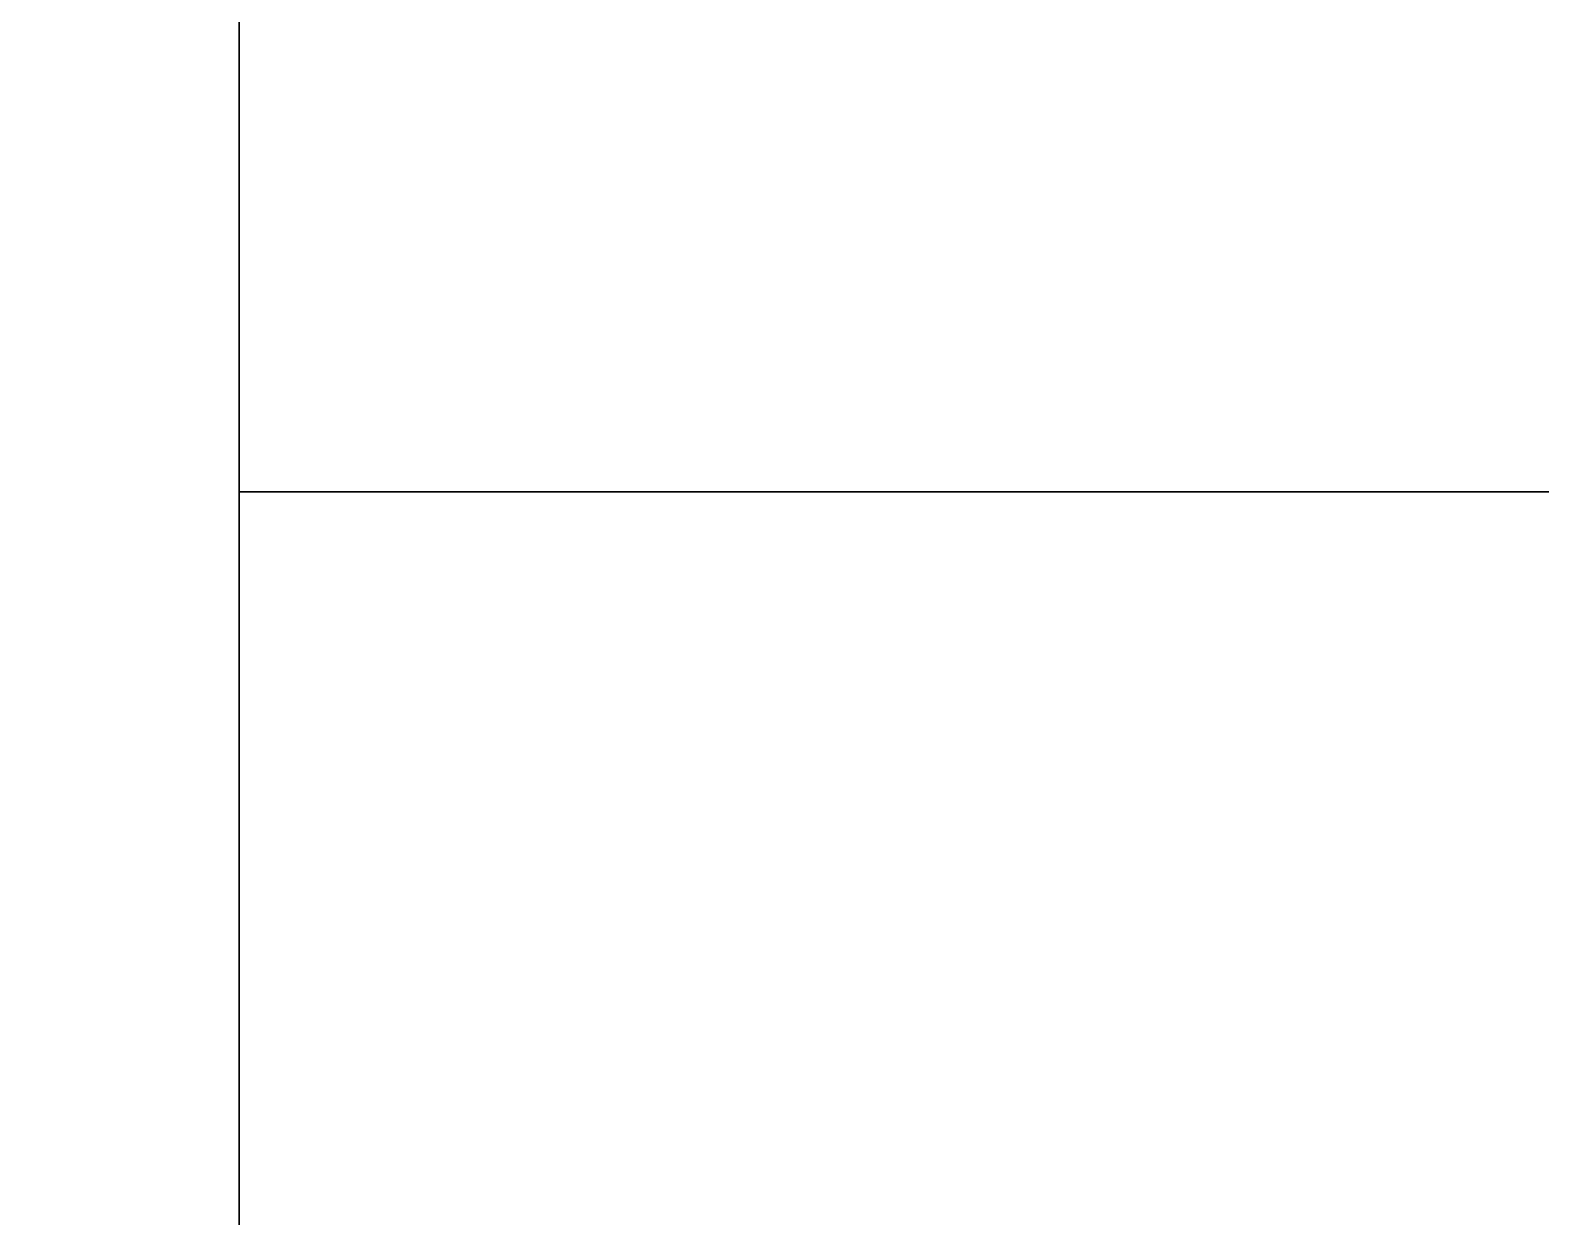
# Model space of a CAD drawing. Extents: x -80 to 2901, y -3352 to 80.
# Drawn here: x 1006.8 to 1131.4, y -3095.8 to -2997.9 of the extents above; entities that cross this region are included whole.
import ezdxf

# ---------------------------------------------------------------- set-up
doc = ezdxf.new("R2010")
doc.units = 0

# ---------------------------------------------------------------- blocks, each defined once
blk = doc.blocks.new('cocina Juan v2.bajo 2p gola 72x18.Suelo1', base_point=(0, 18))
at = {"layer": 'Blanco', "color": 0}
for points in [[(0, 18), (0, 395), (500, 395), (500, 18)], [(0, 18, 18), (0, 395, 18), (500, 395, 18), (500, 18, 18)]]:
    blk.add_3dface(points, dxfattribs=at)
blk = doc.blocks.new('cocina Juan v2.bajo 2p gola 72x18.Suelo')
at = {"layer": 'Blanco'}
blk.add_blockref('cocina Juan v2.bajo 2p gola 72x18.Suelo1', (0, 18), dxfattribs=at)
blk = doc.blocks.new('cocina Juan v2.bajo 2p gola 72x18.Lateral Derecho1', base_point=(500, 36, 778))
at = {"layer": 'Blanco', "color": 0}
for points, invisible_edges in [([(482, 36, 778), (482, 395, 850), (482, 395, 18), (482, 36, 778)], 13), ([(482, 18, 18), (482, 36, 778), (482, 395, 18), (482, 18, 18)], 11), ([(482, 36, 850), (482, 395, 850), (482, 36, 778), (482, 36, 850)], 10)]:
    blk.add_3dface(points, dxfattribs=dict(at, invisible_edges=invisible_edges))
at = {"layer": 'blanco', "color": 0}
blk.add_3dface([(482, 395, 850), (500, 395, 850), (500, 36, 850), (482, 36, 850)], dxfattribs=at)
at = {"layer": 'Blanco', "color": 0}
blk.add_3dface([(482, 18, 18), (482, 395, 18), (500, 395, 18), (500, 18, 18)], dxfattribs=at)
blk = doc.blocks.new('cocina Juan v2.bajo 2p gola 72x18.Lateral Derecho')
at = {"layer": 'Taladro', "extrusion": (1, 0, 0)}
blk.add_circle((118, 841, 482), 4.1, dxfattribs=at)
at = {"layer": 'Blanco'}
blk.add_blockref('cocina Juan v2.bajo 2p gola 72x18.Lateral Derecho1', (500, 36, 778), dxfattribs=at)
blk = doc.blocks.new('cocina Juan v2.bajo 2p gola 72x18.cadena horizontal [1]1', base_point=(18, 136, 832))
at = {"layer": 'Blanco', "color": 0}
for points in [[(18, 136, 832), (18, 36, 832), (482, 36, 832), (482, 136, 832)], [(18, 136, 850), (18, 36, 850), (482, 36, 850), (482, 136, 850)]]:
    blk.add_3dface(points, dxfattribs=at)
at = {"layer": 'blanco', "color": 0}
for points in [[(482, 136, 832), (482, 136, 850), (18, 136, 850), (18, 136, 832)], [(482, 36, 832), (482, 36, 850), (482, 136, 850), (482, 136, 832)]]:
    blk.add_3dface(points, dxfattribs=at)
blk = doc.blocks.new('cocina Juan v2.bajo 2p gola 72x18.cadena horizontal [1]')
at = {"layer": 'Taladro', "extrusion": (-1, 0, 0)}
blk.add_circle((-118, 841, -482), 4.1, dxfattribs=at)
blk.add_circle((-118, 841, -482), 4.1, dxfattribs=at)
blk.add_circle((-118, 841, -482), 4.1, dxfattribs=at)
at = {"layer": 'Blanco'}
blk.add_blockref('cocina Juan v2.bajo 2p gola 72x18.cadena horizontal [1]1', (18, 136, 832), dxfattribs=at)
blk = doc.blocks.new('cocina Juan v2.bajo 2p gola 72x18')
at = {"layer": 'cocina Juan v2.bajo 2p gola 72x18.cadena horizontal [1]'}
blk.add_blockref('cocina Juan v2.bajo 2p gola 72x18.cadena horizontal [1]', (0, 0), dxfattribs=at)
at = {"layer": 'cocina Juan v2.bajo 2p gola 72x18.Lateral Derecho'}
blk.add_blockref('cocina Juan v2.bajo 2p gola 72x18.Lateral Derecho', (0, 0), dxfattribs=at)
at = {"layer": 'cocina Juan v2.bajo 2p gola 72x18.Suelo'}
blk.add_blockref('cocina Juan v2.bajo 2p gola 72x18.Suelo', (0, 0), dxfattribs=at)

msp = doc.modelspace()

# ---------------------------------------------------------------- block references
at = {"rotation": 180}
msp.add_blockref('cocina Juan v2.bajo 2p gola 72x18', (1506, -2900, 100), dxfattribs=at)

doc.saveas('drawing.dxf')
